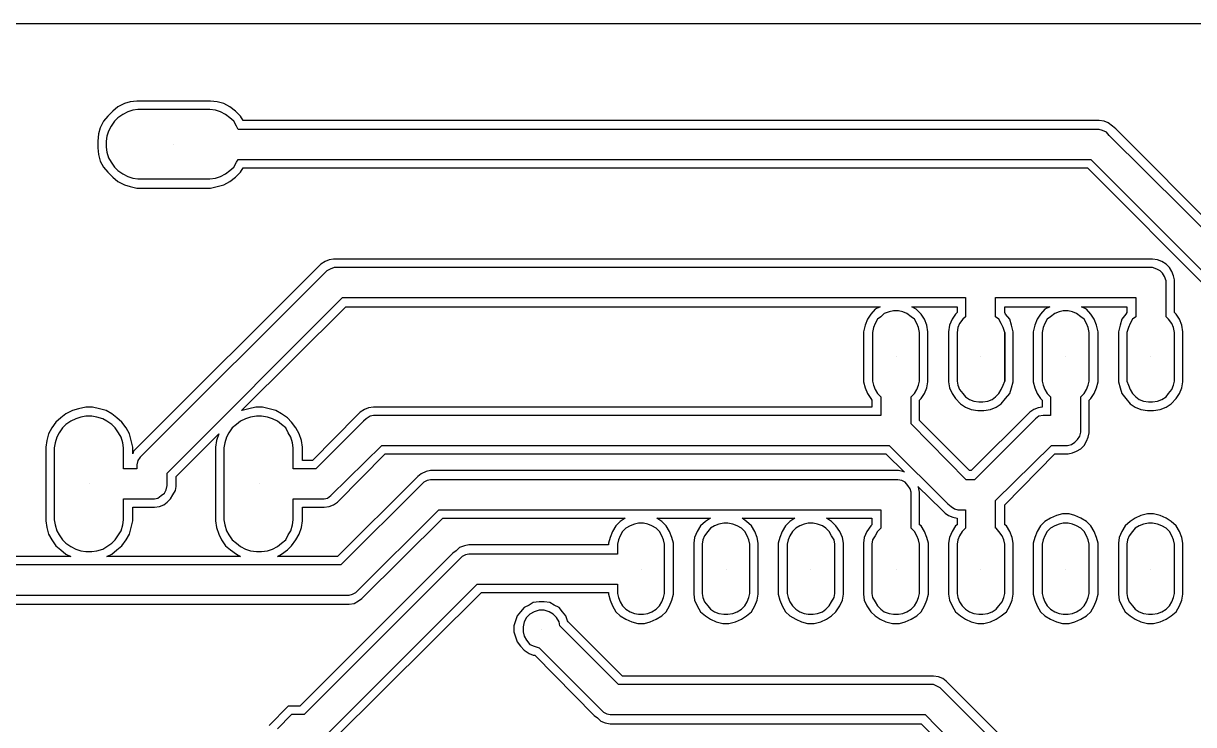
# Model space of a CAD drawing. Extents: x -4564 to 93, y -2074 to 43.
# Drawn here: x -3279 to -1879, y -796 to 43 of the extents above; entities that cross this region are included whole.
import ezdxf

# ---------------------------------------------------------------- set-up
doc = ezdxf.new("R2010")
doc.units = 0
for name, color, linetype in [('1', 1, 'CONTINUOUS'), ('13', 13, 'CONTINUOUS'), ('3', 3, 'CONTINUOUS'), ('4', 4, 'CONTINUOUS')]:
    doc.layers.add(name, color=color, linetype=linetype)

msp = doc.modelspace()

# ---------------------------------------------------------------- linework, layer by layer
at = {"layer": '1'}
for p, q in [((-2235, -356), (-2235, -356)), ((-2134, -356), (-2134, -356)), ((-2032, -356), (-2032, -356)), ((-1930, -356), (-1930, -356)), ((-2540, -610), (-2540, -610)), ((-2438, -610), (-2438, -610)), ((-2337, -610), (-2337, -610)), ((-2235, -610), (-2235, -610)), ((-2134, -610), (-2134, -610)), ((-2032, -610), (-2032, -610)), ((-1930, -610), (-1930, -610))]:
    msp.add_line(p, q, dxfattribs=at)
at = {"layer": '13'}
for p, q in [((-3099, -102), (-3099, -102)), ((-3200, -508), (-3200, -508)), ((-2997, -508), (-2997, -508))]:
    msp.add_line(p, q, dxfattribs=at)
at = {"layer": '3'}
for p, q in [((-4530, 43), (59, 43)), ((-3160, -66), (-3166, -70)), ((-3154, -63), (-3160, -66)), ((-3148, -61), (-3154, -63)), ((-3142, -60), (-3148, -61)), ((-3056, -60), (-3142, -60)), ((-3049, -61), (-3056, -60)), ((-3043, -63), (-3049, -61)), ((-3037, -66), (-3043, -63)), ((-3032, -70), (-3037, -66)), ((-3174, -80), (-3177, -86)), ((-3170, -74), (-3174, -80)), ((-3166, -70), (-3170, -74)), ((-3027, -74), (-3032, -70)), ((-3024, -80), (-3027, -74)), ((-3022, -84), (-3024, -80)), ((-3179, -92), (-3180, -98)), ((-3177, -86), (-3179, -92)), ((-1992, -84), (-3022, -84)), ((-1988, -85), (-1992, -84)), ((-1983, -87), (-1988, -85)), ((-1980, -91), (-1983, -87)), ((-1814, -256), (-1980, -91)), ((-3180, -98), (-3180, -105)), ((-3180, -105), (-3179, -111)), ((-3179, -111), (-3177, -118)), ((-3177, -118), (-3174, -123)), ((-3174, -123), (-3170, -129)), ((-3027, -129), (-3024, -123)), ((-3024, -123), (-3022, -120)), ((-3022, -120), (-2002, -120)), ((-2002, -120), (-1847, -275)), ((-3170, -129), (-3166, -133)), ((-3166, -133), (-3160, -137)), ((-3160, -137), (-3154, -140)), ((-3043, -140), (-3037, -137)), ((-3037, -137), (-3032, -133)), ((-3032, -133), (-3027, -129)), ((-3154, -140), (-3148, -142)), ((-3148, -142), (-3142, -143)), ((-3142, -143), (-3056, -143)), ((-3056, -143), (-3049, -142)), ((-3049, -142), (-3043, -140)), ((-2912, -251), (-2916, -253)), ((-2907, -249), (-2912, -251)), ((-1928, -249), (-2907, -249)), ((-1923, -251), (-1928, -249)), ((-1919, -253), (-1923, -251)), ((-2916, -253), (-3136, -473)), ((-1916, -256), (-1919, -253)), ((-1914, -260), (-1916, -256)), ((-1912, -265), (-1914, -260)), ((-1912, -308), (-1912, -265)), ((-3107, -495), (-2897, -285)), ((-2897, -285), (-2152, -285)), ((-2152, -285), (-2152, -308)), ((-2116, -308), (-2116, -285)), ((-2116, -285), (-1948, -285)), ((-1948, -285), (-1948, -308)), ((-2249, -304), (-2253, -308)), ((-2243, -302), (-2249, -304)), ((-2238, -301), (-2243, -302)), ((-2232, -301), (-2238, -301)), ((-2227, -302), (-2232, -301)), ((-2222, -304), (-2227, -302)), ((-2217, -308), (-2222, -304)), ((-2045, -304), (-2050, -308)), ((-2040, -302), (-2045, -304)), ((-2035, -301), (-2040, -302)), ((-2029, -301), (-2035, -301)), ((-2024, -302), (-2029, -301)), ((-2019, -304), (-2024, -302)), ((-2014, -308), (-2019, -304)), ((-2262, -321), (-2263, -327)), ((-2260, -316), (-2262, -321)), ((-2257, -311), (-2260, -316)), ((-2253, -308), (-2257, -311)), ((-2213, -311), (-2217, -308)), ((-2210, -316), (-2213, -311)), ((-2208, -321), (-2210, -316)), ((-2207, -327), (-2208, -321)), ((-2161, -321), (-2162, -327)), ((-2159, -316), (-2161, -321)), ((-2155, -311), (-2159, -316)), ((-2152, -308), (-2155, -311)), ((-2112, -311), (-2116, -308)), ((-2109, -316), (-2112, -311)), ((-2107, -321), (-2109, -316)), ((-2105, -327), (-2107, -321)), ((-2059, -321), (-2060, -327)), ((-2057, -316), (-2059, -321)), ((-2054, -311), (-2057, -316)), ((-2050, -308), (-2054, -311)), ((-2010, -311), (-2014, -308)), ((-2007, -316), (-2010, -311)), ((-2005, -321), (-2007, -316)), ((-2004, -327), (-2005, -321)), ((-1957, -321), (-1959, -327)), ((-1955, -316), (-1957, -321)), ((-1952, -311), (-1955, -316)), ((-1948, -308), (-1952, -311)), ((-1909, -311), (-1912, -308)), ((-1905, -316), (-1909, -311)), ((-1903, -321), (-1905, -316)), ((-1902, -327), (-1903, -321)), ((-2263, -327), (-2263, -385)), ((-2207, -385), (-2207, -327)), ((-2162, -327), (-2162, -385)), ((-2105, -385), (-2105, -327)), ((-2105, -385), (-2105, -327)), ((-2105, -327), (-2105, -385)), ((-2060, -327), (-2060, -385)), ((-2004, -385), (-2004, -327)), ((-1959, -327), (-1959, -385)), ((-1902, -385), (-1902, -327)), ((-2263, -385), (-2262, -390)), ((-2262, -390), (-2260, -395)), ((-2210, -395), (-2208, -390)), ((-2208, -390), (-2207, -385)), ((-2162, -385), (-2161, -390)), ((-2161, -390), (-2159, -395)), ((-2109, -395), (-2107, -390)), ((-2107, -390), (-2105, -385)), ((-2105, -385), (-2105, -385)), ((-2060, -385), (-2059, -390)), ((-2059, -390), (-2057, -395)), ((-2007, -395), (-2005, -390)), ((-2005, -390), (-2004, -385)), ((-1959, -385), (-1957, -390)), ((-1957, -390), (-1955, -395)), ((-1905, -395), (-1903, -390)), ((-1903, -390), (-1902, -385)), ((-2260, -395), (-2257, -400)), ((-2257, -400), (-2253, -404)), ((-2253, -404), (-2253, -426)), ((-2217, -404), (-2213, -400)), ((-2217, -436), (-2217, -404)), ((-2213, -400), (-2210, -395)), ((-2159, -395), (-2155, -400)), ((-2155, -400), (-2152, -404)), ((-2152, -404), (-2147, -407)), ((-2120, -407), (-2116, -404)), ((-2116, -404), (-2112, -400)), ((-2112, -400), (-2109, -395)), ((-2057, -395), (-2054, -400)), ((-2054, -400), (-2050, -404)), ((-2050, -404), (-2050, -426)), ((-2014, -404), (-2010, -400)), ((-2014, -446), (-2014, -404)), ((-2010, -400), (-2007, -395)), ((-1955, -395), (-1952, -400)), ((-1952, -400), (-1948, -404)), ((-1948, -404), (-1944, -407)), ((-1917, -407), (-1912, -404)), ((-1912, -404), (-1909, -400)), ((-1909, -400), (-1905, -395)), ((-2147, -407), (-2142, -409)), ((-2142, -409), (-2136, -410)), ((-2136, -410), (-2131, -410)), ((-2131, -410), (-2125, -409)), ((-2125, -409), (-2120, -407)), ((-1944, -407), (-1939, -409)), ((-1939, -409), (-1933, -410)), ((-1933, -410), (-1928, -410)), ((-1928, -410), (-1922, -409)), ((-1922, -409), (-1917, -407)), ((-3222, -433), (-3228, -437)), ((-3216, -430), (-3222, -433)), ((-3210, -428), (-3216, -430)), ((-3204, -427), (-3210, -428)), ((-3197, -427), (-3204, -427)), ((-3191, -428), (-3197, -427)), ((-3184, -430), (-3191, -428)), ((-3179, -433), (-3184, -430)), ((-3173, -437), (-3179, -433)), ((-3019, -433), (-3024, -437)), ((-3013, -430), (-3019, -433)), ((-3007, -428), (-3013, -430)), ((-3000, -427), (-3007, -428)), ((-2994, -427), (-3000, -427)), ((-2987, -428), (-2994, -427)), ((-2981, -430), (-2987, -428)), ((-2975, -433), (-2981, -430)), ((-2970, -437), (-2975, -433)), ((-2872, -433), (-2929, -490)), ((-2869, -430), (-2872, -433)), ((-2864, -427), (-2869, -430)), ((-2860, -426), (-2864, -427)), ((-2253, -426), (-2860, -426)), ((-2068, -430), (-2141, -503)), ((-2064, -427), (-2068, -430)), ((-2059, -426), (-2064, -427)), ((-2050, -426), (-2059, -426)), ((-3236, -447), (-3239, -452)), ((-3232, -441), (-3236, -447)), ((-3228, -437), (-3232, -441)), ((-3169, -441), (-3173, -437)), ((-3165, -447), (-3169, -441)), ((-3162, -452), (-3165, -447)), ((-3033, -447), (-3036, -452)), ((-3029, -441), (-3033, -447)), ((-3024, -437), (-3029, -441)), ((-2965, -441), (-2970, -437)), ((-2962, -447), (-2965, -441)), ((-2959, -452), (-2962, -447)), ((-2151, -503), (-2217, -436)), ((-2015, -451), (-2014, -446)), ((-3241, -459), (-3242, -465)), ((-3239, -452), (-3241, -459)), ((-3160, -459), (-3162, -452)), ((-3159, -465), (-3160, -459)), ((-3038, -459), (-3039, -465)), ((-3036, -452), (-3038, -459)), ((-2957, -459), (-2959, -452)), ((-2956, -465), (-2957, -459)), ((-2030, -462), (-2025, -461)), ((-2025, -461), (-2021, -458)), ((-2021, -458), (-2018, -455)), ((-2018, -455), (-2015, -451)), ((-3242, -465), (-3242, -551)), ((-3159, -490), (-3159, -465)), ((-3136, -473), (-3139, -476)), ((-3039, -465), (-3039, -551)), ((-2956, -490), (-2956, -465)), ((-2911, -522), (-2850, -462)), ((-2850, -462), (-2243, -462)), ((-2243, -462), (-2173, -532)), ((-2116, -528), (-2049, -462)), ((-2049, -462), (-2030, -462)), ((-3142, -480), (-3143, -485)), ((-3143, -485), (-3143, -490)), ((-3139, -476), (-3142, -480)), ((-3143, -490), (-3159, -490)), ((-3107, -510), (-3107, -495)), ((-2929, -490), (-2956, -490)), ((-2792, -503), (-2796, -504)), ((-2233, -503), (-2792, -503)), ((-2228, -504), (-2233, -503)), ((-2141, -503), (-2151, -503)), ((-3110, -519), (-3108, -515)), ((-3108, -515), (-3107, -510)), ((-2804, -510), (-2899, -605)), ((-2800, -506), (-2804, -510)), ((-2796, -504), (-2800, -506)), ((-2224, -506), (-2228, -504)), ((-2221, -510), (-2224, -506)), ((-2218, -514), (-2221, -510)), ((-2217, -518), (-2218, -514)), ((-3159, -551), (-3159, -526)), ((-3159, -526), (-3122, -526)), ((-3122, -526), (-3118, -525)), ((-3118, -525), (-3114, -522)), ((-3114, -522), (-3110, -519)), ((-2956, -551), (-2956, -526)), ((-2956, -526), (-2919, -526)), ((-2919, -526), (-2915, -525)), ((-2915, -525), (-2911, -522)), ((-2217, -561), (-2217, -518)), ((-2116, -561), (-2116, -528)), ((-2881, -638), (-2782, -539)), ((-2782, -539), (-2253, -539)), ((-2253, -539), (-2253, -561)), ((-2173, -532), (-2169, -535)), ((-2169, -535), (-2165, -538)), ((-2165, -538), (-2161, -539)), ((-2161, -539), (-2152, -539)), ((-2152, -539), (-2152, -561)), ((-3242, -551), (-3241, -557)), ((-3241, -557), (-3239, -564)), ((-3162, -564), (-3160, -557)), ((-3160, -557), (-3159, -551)), ((-3039, -551), (-3038, -557)), ((-3038, -557), (-3036, -564)), ((-2959, -564), (-2957, -557)), ((-2957, -557), (-2956, -551)), ((-2553, -558), (-2558, -561)), ((-2548, -556), (-2553, -558)), ((-2543, -555), (-2548, -556)), ((-2537, -555), (-2543, -555)), ((-2532, -556), (-2537, -555)), ((-2527, -558), (-2532, -556)), ((-2522, -561), (-2527, -558)), ((-2452, -558), (-2457, -561)), ((-2447, -556), (-2452, -558)), ((-2441, -555), (-2447, -556)), ((-2436, -555), (-2441, -555)), ((-2430, -556), (-2436, -555)), ((-2425, -558), (-2430, -556)), ((-2420, -561), (-2425, -558)), ((-2350, -558), (-2355, -561)), ((-2345, -556), (-2350, -558)), ((-2340, -555), (-2345, -556)), ((-2334, -555), (-2340, -555)), ((-2329, -556), (-2334, -555)), ((-2323, -558), (-2329, -556)), ((-2319, -561), (-2323, -558)), ((-2045, -558), (-2050, -561)), ((-2040, -556), (-2045, -558)), ((-2035, -555), (-2040, -556)), ((-2029, -555), (-2035, -555)), ((-2024, -556), (-2029, -555)), ((-2019, -558), (-2024, -556)), ((-2014, -561), (-2019, -558)), ((-1944, -558), (-1949, -561)), ((-1939, -556), (-1944, -558)), ((-1933, -555), (-1939, -556)), ((-1928, -555), (-1933, -555)), ((-1922, -556), (-1928, -555)), ((-1917, -558), (-1922, -556)), ((-1912, -561), (-1917, -558)), ((-3239, -564), (-3236, -569)), ((-3236, -569), (-3232, -575)), ((-3169, -575), (-3165, -569)), ((-3165, -569), (-3162, -564)), ((-3036, -564), (-3033, -569)), ((-3033, -569), (-3029, -575)), ((-2965, -575), (-2962, -569)), ((-2962, -569), (-2959, -564)), ((-2565, -570), (-2567, -575)), ((-2562, -565), (-2565, -570)), ((-2558, -561), (-2562, -565)), ((-2518, -565), (-2522, -561)), ((-2515, -570), (-2518, -565)), ((-2513, -575), (-2515, -570)), ((-2464, -570), (-2466, -575)), ((-2460, -565), (-2464, -570)), ((-2457, -561), (-2460, -565)), ((-2416, -565), (-2420, -561)), ((-2413, -570), (-2416, -565)), ((-2411, -575), (-2413, -570)), ((-2362, -570), (-2364, -575)), ((-2359, -565), (-2362, -570)), ((-2355, -561), (-2359, -565)), ((-2315, -565), (-2319, -561)), ((-2312, -570), (-2315, -565)), ((-2309, -575), (-2312, -570)), ((-2260, -570), (-2263, -575)), ((-2257, -565), (-2260, -570)), ((-2253, -561), (-2257, -565)), ((-2253, -561), (-2253, -561)), ((-2213, -565), (-2217, -561)), ((-2217, -561), (-2217, -561)), ((-2210, -570), (-2213, -565)), ((-2208, -575), (-2210, -570)), ((-2159, -570), (-2161, -575)), ((-2156, -565), (-2159, -570)), ((-2152, -561), (-2156, -565)), ((-2152, -561), (-2152, -561)), ((-2115, -561), (-2116, -561)), ((-2112, -565), (-2115, -561)), ((-2108, -570), (-2112, -565)), ((-2106, -575), (-2108, -570)), ((-2057, -570), (-2059, -575)), ((-2054, -565), (-2057, -570)), ((-2050, -561), (-2054, -565)), ((-2010, -565), (-2014, -561)), ((-2007, -570), (-2010, -565)), ((-2005, -575), (-2007, -570)), ((-1956, -570), (-1958, -575)), ((-1952, -565), (-1956, -570)), ((-1949, -561), (-1952, -565)), ((-1908, -565), (-1912, -561)), ((-1905, -570), (-1908, -565)), ((-1903, -575), (-1905, -570)), ((-3232, -575), (-3228, -579)), ((-3228, -579), (-3222, -583)), ((-3222, -583), (-3216, -586)), ((-3216, -586), (-3210, -588)), ((-3191, -588), (-3184, -586)), ((-3184, -586), (-3179, -583)), ((-3179, -583), (-3173, -579)), ((-3173, -579), (-3169, -575)), ((-3029, -575), (-3024, -579)), ((-3024, -579), (-3019, -583)), ((-3019, -583), (-3013, -586)), ((-3013, -586), (-3007, -588)), ((-2987, -588), (-2981, -586)), ((-2981, -586), (-2975, -583)), ((-2975, -583), (-2970, -579)), ((-2970, -579), (-2965, -575)), ((-2567, -575), (-2568, -580)), ((-2568, -580), (-2568, -592)), ((-2512, -580), (-2513, -575)), ((-2512, -639), (-2512, -580)), ((-2466, -575), (-2467, -580)), ((-2467, -580), (-2467, -639)), ((-2410, -580), (-2411, -575)), ((-2410, -639), (-2410, -580)), ((-2364, -575), (-2365, -580)), ((-2365, -580), (-2365, -639)), ((-2308, -580), (-2309, -575)), ((-2308, -639), (-2308, -580)), ((-2263, -575), (-2264, -580)), ((-2264, -580), (-2264, -639)), ((-2207, -580), (-2208, -575)), ((-2207, -639), (-2207, -580)), ((-2161, -575), (-2162, -580)), ((-2162, -580), (-2162, -639)), ((-2105, -580), (-2106, -575)), ((-2105, -639), (-2105, -580)), ((-2059, -575), (-2060, -580)), ((-2060, -580), (-2060, -639)), ((-2004, -580), (-2005, -575)), ((-2004, -639), (-2004, -580)), ((-1958, -575), (-1959, -580)), ((-1959, -580), (-1959, -639)), ((-1902, -580), (-1903, -575)), ((-1902, -639), (-1902, -580)), ((-3210, -588), (-3204, -589)), ((-3204, -589), (-3197, -589)), ((-3197, -589), (-3191, -588)), ((-3007, -588), (-3000, -589)), ((-3000, -589), (-2994, -589)), ((-2994, -589), (-2987, -588)), ((-2758, -599), (-2943, -784)), ((-2754, -595), (-2758, -599)), ((-2750, -593), (-2754, -595)), ((-2746, -592), (-2750, -593)), ((-2568, -592), (-2746, -592)), ((-2899, -605), (-3551, -605)), ((-2918, -810), (-2736, -628)), ((-2736, -628), (-2568, -628)), ((-2568, -628), (-2568, -639)), ((-3560, -641), (-2889, -641)), ((-2889, -641), (-2885, -640)), ((-2885, -640), (-2881, -638)), ((-2568, -639), (-2567, -644)), ((-2513, -644), (-2512, -639)), ((-2467, -639), (-2466, -644)), ((-2411, -644), (-2410, -639)), ((-2410, -639), (-2410, -639)), ((-2365, -639), (-2364, -644)), ((-2309, -644), (-2308, -639)), ((-2308, -639), (-2308, -639)), ((-2264, -639), (-2263, -644)), ((-2208, -644), (-2207, -639)), ((-2162, -639), (-2161, -644)), ((-2106, -644), (-2105, -639)), ((-2105, -639), (-2105, -639)), ((-2060, -639), (-2059, -644)), ((-2005, -644), (-2004, -639)), ((-2004, -639), (-2004, -639)), ((-1959, -639), (-1958, -644)), ((-1903, -644), (-1902, -639)), ((-1902, -639), (-1902, -639)), ((-2567, -644), (-2565, -649)), ((-2565, -649), (-2562, -654)), ((-2562, -654), (-2558, -658)), ((-2522, -658), (-2518, -654)), ((-2518, -654), (-2515, -649)), ((-2515, -649), (-2513, -644)), ((-2466, -644), (-2464, -649)), ((-2464, -649), (-2460, -654)), ((-2460, -654), (-2457, -658)), ((-2420, -658), (-2416, -654)), ((-2416, -654), (-2413, -649)), ((-2413, -649), (-2411, -644)), ((-2364, -644), (-2362, -649)), ((-2362, -649), (-2359, -654)), ((-2359, -654), (-2355, -658)), ((-2319, -658), (-2315, -654)), ((-2315, -654), (-2312, -649)), ((-2312, -649), (-2309, -644)), ((-2263, -644), (-2260, -649)), ((-2260, -649), (-2257, -654)), ((-2257, -654), (-2253, -658)), ((-2217, -658), (-2213, -654)), ((-2213, -654), (-2210, -649)), ((-2210, -649), (-2208, -644)), ((-2161, -644), (-2159, -649)), ((-2159, -649), (-2156, -654)), ((-2156, -654), (-2152, -658)), ((-2115, -658), (-2112, -654)), ((-2112, -654), (-2108, -649)), ((-2108, -649), (-2106, -644)), ((-2059, -644), (-2057, -649)), ((-2057, -649), (-2054, -654)), ((-2054, -654), (-2050, -658)), ((-2014, -658), (-2010, -654)), ((-2010, -654), (-2007, -649)), ((-2007, -649), (-2005, -644)), ((-1958, -644), (-1956, -649)), ((-1956, -649), (-1952, -654)), ((-1952, -654), (-1949, -658)), ((-1912, -658), (-1908, -654)), ((-1908, -654), (-1905, -649)), ((-1905, -649), (-1903, -644)), ((-2677, -668), (-2680, -673)), ((-2673, -664), (-2677, -668)), ((-2668, -661), (-2673, -664)), ((-2662, -659), (-2668, -661)), ((-2656, -659), (-2662, -659)), ((-2650, -661), (-2656, -659)), ((-2645, -664), (-2650, -661)), ((-2641, -668), (-2645, -664)), ((-2638, -673), (-2641, -668)), ((-2558, -658), (-2553, -661)), ((-2553, -661), (-2548, -663)), ((-2548, -663), (-2543, -664)), ((-2543, -664), (-2537, -664)), ((-2537, -664), (-2532, -663)), ((-2532, -663), (-2527, -661)), ((-2527, -661), (-2522, -658)), ((-2457, -658), (-2452, -661)), ((-2452, -661), (-2447, -663)), ((-2447, -663), (-2441, -664)), ((-2441, -664), (-2436, -664)), ((-2436, -664), (-2430, -663)), ((-2430, -663), (-2425, -661)), ((-2425, -661), (-2420, -658)), ((-2355, -658), (-2350, -661)), ((-2350, -661), (-2345, -663)), ((-2345, -663), (-2340, -664)), ((-2340, -664), (-2334, -664)), ((-2334, -664), (-2329, -663)), ((-2329, -663), (-2323, -661)), ((-2323, -661), (-2319, -658)), ((-2253, -658), (-2249, -661)), ((-2249, -661), (-2243, -663)), ((-2243, -663), (-2238, -664)), ((-2238, -664), (-2232, -664)), ((-2232, -664), (-2227, -663)), ((-2227, -663), (-2222, -661)), ((-2222, -661), (-2217, -658)), ((-2152, -658), (-2147, -661)), ((-2147, -661), (-2142, -663)), ((-2142, -663), (-2136, -664)), ((-2136, -664), (-2131, -664)), ((-2131, -664), (-2125, -663)), ((-2125, -663), (-2120, -661)), ((-2120, -661), (-2115, -658)), ((-2050, -658), (-2045, -661)), ((-2045, -661), (-2040, -663)), ((-2040, -663), (-2035, -664)), ((-2035, -664), (-2029, -664)), ((-2029, -664), (-2024, -663)), ((-2024, -663), (-2019, -661)), ((-2019, -661), (-2014, -658)), ((-1949, -658), (-1944, -661)), ((-1944, -661), (-1939, -663)), ((-1939, -663), (-1933, -664)), ((-1933, -664), (-1928, -664)), ((-1928, -664), (-1922, -663)), ((-1922, -663), (-1917, -661)), ((-1917, -661), (-1912, -658)), ((-2680, -673), (-2681, -679)), ((-2681, -679), (-2681, -685)), ((-2681, -685), (-2680, -690)), ((-2637, -678), (-2638, -673)), ((-2567, -748), (-2637, -678)), ((-2680, -690), (-2677, -695)), ((-2677, -695), (-2673, -700)), ((-2673, -700), (-2668, -702)), ((-2668, -702), (-2662, -704)), ((-2662, -704), (-2589, -777)), ((-2190, -748), (-2567, -748)), ((-2186, -750), (-2190, -748)), ((-2182, -752), (-2186, -750)), ((-2119, -815), (-2182, -752)), ((-2589, -777), (-2585, -781)), ((-2585, -781), (-2581, -783)), ((-2581, -783), (-2577, -784)), ((-2958, -784), (-2975, -801)), ((-2943, -784), (-2958, -784)), ((-2577, -784), (-2200, -784)), ((-2200, -784), (-2152, -833))]:
    msp.add_line(p, q, dxfattribs=at)
at = {"layer": '4'}
for p, q in [((-4530, 43), (59, 43)), ((-3158, -53), (-3166, -57)), ((-3151, -51), (-3158, -53)), ((-3143, -50), (-3151, -51)), ((-3055, -50), (-3143, -50)), ((-3047, -51), (-3055, -50)), ((-3039, -53), (-3047, -51)), ((-3032, -57), (-3039, -53)), ((-3178, -68), (-3183, -74)), ((-3172, -62), (-3178, -68)), ((-3166, -57), (-3172, -62)), ((-3025, -62), (-3032, -57)), ((-3019, -68), (-3025, -62)), ((-3016, -73), (-3019, -68)), ((-3187, -82), (-3189, -89)), ((-3183, -74), (-3187, -82)), ((-1992, -73), (-3016, -73)), ((-1986, -74), (-1992, -73)), ((-1981, -76), (-1986, -74)), ((-1976, -80), (-1981, -76)), ((-1972, -83), (-1976, -80)), ((-1807, -249), (-1972, -83)), ((-3189, -89), (-3190, -98)), ((-3190, -98), (-3190, -106)), ((-3190, -106), (-3189, -114)), ((-3189, -114), (-3187, -122)), ((-3187, -122), (-3183, -129)), ((-3183, -129), (-3178, -135)), ((-3178, -135), (-3172, -141)), ((-3025, -141), (-3019, -135)), ((-3019, -135), (-3016, -130)), ((-3016, -130), (-2006, -130)), ((-2006, -130), (-1857, -279)), ((-3172, -141), (-3166, -146)), ((-3166, -146), (-3158, -150)), ((-3158, -150), (-3151, -152)), ((-3151, -152), (-3143, -154)), ((-3055, -154), (-3047, -152)), ((-3047, -152), (-3039, -150)), ((-3039, -150), (-3032, -146)), ((-3032, -146), (-3025, -141)), ((-3143, -154), (-3055, -154)), ((-3143, -154), (-3143, -154)), ((-2923, -245), (-3143, -465)), ((-2918, -242), (-2923, -245)), ((-2913, -240), (-2918, -242)), ((-2908, -239), (-2913, -240)), ((-1928, -239), (-2908, -239)), ((-1922, -240), (-1928, -239)), ((-1917, -242), (-1922, -240)), ((-1912, -245), (-1917, -242)), ((-1908, -249), (-1912, -245)), ((-1905, -254), (-1908, -249)), ((-1903, -259), (-1905, -254)), ((-1902, -264), (-1903, -259)), ((-1902, -303), (-1902, -264)), ((-3018, -420), (-2893, -296)), ((-2893, -296), (-2254, -296)), ((-2265, -305), (-2269, -311)), ((-2260, -299), (-2265, -305)), ((-2254, -296), (-2260, -299)), ((-2254, -296), (-2254, -296)), ((-2211, -299), (-2216, -296)), ((-2216, -296), (-2162, -296)), ((-2205, -305), (-2211, -299)), ((-2201, -311), (-2205, -305)), ((-2164, -305), (-2168, -311)), ((-2162, -303), (-2164, -305)), ((-2162, -296), (-2162, -303)), ((-2105, -303), (-2105, -296)), ((-2105, -296), (-2051, -296)), ((-2104, -305), (-2105, -303)), ((-2099, -311), (-2104, -305)), ((-2062, -305), (-2066, -311)), ((-2057, -299), (-2062, -305)), ((-2051, -296), (-2057, -299)), ((-2057, -299), (-2057, -299)), ((-2007, -299), (-2013, -296)), ((-2013, -296), (-1959, -296)), ((-2002, -305), (-2007, -299)), ((-1998, -311), (-2002, -305)), ((-1960, -305), (-1965, -311)), ((-1959, -303), (-1960, -305)), ((-1959, -296), (-1959, -303)), ((-1900, -305), (-1902, -303)), ((-1896, -311), (-1900, -305)), ((-2272, -318), (-2274, -326)), ((-2269, -311), (-2272, -318)), ((-2198, -318), (-2201, -311)), ((-2197, -326), (-2198, -318)), ((-2171, -318), (-2172, -326)), ((-2168, -311), (-2171, -318)), ((-2097, -318), (-2099, -311)), ((-2095, -326), (-2097, -318)), ((-2069, -318), (-2071, -326)), ((-2066, -311), (-2069, -318)), ((-1995, -318), (-1998, -311)), ((-1993, -326), (-1995, -318)), ((-1967, -318), (-1969, -326)), ((-1965, -311), (-1967, -318)), ((-1893, -318), (-1896, -311)), ((-1892, -326), (-1893, -318)), ((-2274, -326), (-2274, -386)), ((-2197, -386), (-2197, -326)), ((-2172, -326), (-2172, -386)), ((-2095, -386), (-2095, -326)), ((-2071, -326), (-2071, -386)), ((-1993, -386), (-1993, -326)), ((-1969, -326), (-1969, -386)), ((-1892, -386), (-1892, -326)), ((-2274, -386), (-2272, -393)), ((-2198, -393), (-2197, -386)), ((-2172, -386), (-2171, -393)), ((-2097, -393), (-2095, -386)), ((-2071, -386), (-2069, -393)), ((-1995, -393), (-1993, -386)), ((-1969, -386), (-1967, -393)), ((-1893, -393), (-1892, -386)), ((-2272, -393), (-2269, -400)), ((-2269, -400), (-2265, -406)), ((-2205, -406), (-2201, -400)), ((-2201, -400), (-2198, -393)), ((-2171, -393), (-2168, -400)), ((-2168, -400), (-2164, -406)), ((-2104, -406), (-2099, -400)), ((-2099, -400), (-2097, -393)), ((-2069, -393), (-2066, -400)), ((-2066, -400), (-2062, -406)), ((-2002, -406), (-1998, -400)), ((-1998, -400), (-1995, -393)), ((-1967, -393), (-1965, -400)), ((-1965, -400), (-1960, -406)), ((-1900, -406), (-1896, -400)), ((-1896, -400), (-1893, -393)), ((-3213, -418), (-3220, -420)), ((-3204, -416), (-3213, -418)), ((-3196, -416), (-3204, -416)), ((-3188, -418), (-3196, -416)), ((-3180, -420), (-3188, -418)), ((-3009, -418), (-3017, -420)), ((-3001, -416), (-3009, -418)), ((-2993, -416), (-3001, -416)), ((-2985, -418), (-2993, -416)), ((-2977, -420), (-2985, -418)), ((-2871, -419), (-2876, -422)), ((-2866, -417), (-2871, -419)), ((-2860, -416), (-2866, -417)), ((-2264, -416), (-2860, -416)), ((-2265, -406), (-2264, -408)), ((-2264, -408), (-2264, -416)), ((-2207, -408), (-2205, -406)), ((-2207, -432), (-2207, -408)), ((-2164, -406), (-2158, -412)), ((-2158, -412), (-2152, -416)), ((-2152, -416), (-2145, -419)), ((-2145, -419), (-2137, -420)), ((-2130, -420), (-2122, -419)), ((-2122, -419), (-2115, -416)), ((-2115, -416), (-2109, -412)), ((-2109, -412), (-2104, -406)), ((-2070, -419), (-2075, -422)), ((-2065, -417), (-2070, -419)), ((-2060, -416), (-2065, -417)), ((-2062, -406), (-2060, -408)), ((-2060, -408), (-2060, -416)), ((-2004, -408), (-2002, -406)), ((-2004, -447), (-2004, -408)), ((-1960, -406), (-1955, -412)), ((-1955, -412), (-1949, -416)), ((-1949, -416), (-1942, -419)), ((-1942, -419), (-1934, -420)), ((-1927, -420), (-1919, -419)), ((-1919, -419), (-1912, -416)), ((-1912, -416), (-1906, -412)), ((-1906, -412), (-1900, -406)), ((-3234, -429), (-3240, -434)), ((-3228, -424), (-3234, -429)), ((-3220, -420), (-3228, -424)), ((-3173, -424), (-3180, -420)), ((-3167, -429), (-3173, -424)), ((-3161, -434), (-3167, -429)), ((-3017, -420), (-3018, -420)), ((-2970, -424), (-2977, -420)), ((-2963, -429), (-2970, -424)), ((-2958, -434), (-2963, -429)), ((-2880, -426), (-2933, -480)), ((-2876, -422), (-2880, -426)), ((-2147, -492), (-2207, -432)), ((-2075, -422), (-2145, -492)), ((-2137, -420), (-2130, -420)), ((-1934, -420), (-1927, -420)), ((-3245, -441), (-3249, -448)), ((-3240, -434), (-3245, -441)), ((-3156, -441), (-3161, -434)), ((-3152, -448), (-3156, -441)), ((-2953, -441), (-2958, -434)), ((-2949, -448), (-2953, -441)), ((-2005, -452), (-2004, -447)), ((-3251, -456), (-3252, -464)), ((-3249, -448), (-3251, -456)), ((-3150, -456), (-3152, -448)), ((-3148, -464), (-3150, -456)), ((-3096, -499), (-3045, -448)), ((-3048, -456), (-3049, -464)), ((-3045, -448), (-3048, -456)), ((-3045, -448), (-3045, -448)), ((-2946, -456), (-2949, -448)), ((-2945, -464), (-2946, -456)), ((-2010, -462), (-2007, -457)), ((-2007, -457), (-2005, -452)), ((-3252, -464), (-3252, -552)), ((-3148, -472), (-3148, -464)), ((-3147, -469), (-3148, -472)), ((-3143, -465), (-3147, -469)), ((-3049, -464), (-3049, -552)), ((-2945, -480), (-2945, -464)), ((-2903, -530), (-2846, -472)), ((-2846, -472), (-2247, -472)), ((-2247, -472), (-2225, -494)), ((-2105, -533), (-2045, -472)), ((-2045, -472), (-2029, -472)), ((-2029, -472), (-2024, -471)), ((-2024, -471), (-2019, -469)), ((-2019, -469), (-2014, -466)), ((-2014, -466), (-2010, -462)), ((-2933, -480), (-2945, -480)), ((-3096, -511), (-3096, -499)), ((-2811, -503), (-2903, -595)), ((-2807, -499), (-2811, -503)), ((-2803, -496), (-2807, -499)), ((-2797, -493), (-2803, -496)), ((-2792, -492), (-2797, -493)), ((-2232, -492), (-2792, -492)), ((-2227, -493), (-2232, -492)), ((-2225, -494), (-2227, -493)), ((-2145, -492), (-2147, -492)), ((-3100, -521), (-3097, -516)), ((-3097, -516), (-3096, -511)), ((-2208, -512), (-2209, -511)), ((-2209, -511), (-2180, -539)), ((-2207, -518), (-2208, -512)), ((-3111, -533), (-3107, -530)), ((-3107, -530), (-3103, -526)), ((-3103, -526), (-3100, -521)), ((-2908, -533), (-2903, -530)), ((-2207, -557), (-2207, -518)), ((-3148, -552), (-3148, -536)), ((-3148, -536), (-3122, -536)), ((-3122, -536), (-3116, -535)), ((-3116, -535), (-3111, -533)), ((-2945, -552), (-2945, -536)), ((-2945, -536), (-2919, -536)), ((-2919, -536), (-2913, -535)), ((-2913, -535), (-2908, -533)), ((-2180, -539), (-2176, -543)), ((-2176, -543), (-2172, -546)), ((-2105, -557), (-2105, -533)), ((-2036, -544), (-2043, -546)), ((-2028, -544), (-2036, -544)), ((-2021, -546), (-2028, -544)), ((-1934, -544), (-1942, -546)), ((-1927, -544), (-1934, -544)), ((-1919, -546), (-1927, -544)), ((-3252, -552), (-3251, -560)), ((-3150, -560), (-3148, -552)), ((-3049, -552), (-3048, -560)), ((-2946, -560), (-2945, -552)), ((-2874, -645), (-2777, -549)), ((-2777, -549), (-2559, -549)), ((-2570, -558), (-2574, -565)), ((-2565, -553), (-2570, -558)), ((-2559, -549), (-2565, -553)), ((-2515, -553), (-2521, -549)), ((-2521, -549), (-2457, -549)), ((-2510, -558), (-2515, -553)), ((-2506, -565), (-2510, -558)), ((-2469, -558), (-2473, -565)), ((-2463, -553), (-2469, -558)), ((-2457, -549), (-2463, -553)), ((-2414, -553), (-2419, -549)), ((-2419, -549), (-2356, -549)), ((-2408, -558), (-2414, -553)), ((-2404, -565), (-2408, -558)), ((-2367, -558), (-2371, -565)), ((-2362, -553), (-2367, -558)), ((-2356, -549), (-2362, -553)), ((-2312, -553), (-2318, -549)), ((-2318, -549), (-2264, -549)), ((-2307, -558), (-2312, -553)), ((-2302, -565), (-2307, -558)), ((-2265, -558), (-2270, -565)), ((-2264, -557), (-2265, -558)), ((-2264, -549), (-2264, -557)), ((-2205, -558), (-2207, -557)), ((-2201, -565), (-2205, -558)), ((-2172, -546), (-2167, -548)), ((-2164, -558), (-2168, -565)), ((-2167, -548), (-2162, -549)), ((-2162, -557), (-2164, -558)), ((-2162, -549), (-2162, -557)), ((-2103, -558), (-2105, -557)), ((-2099, -565), (-2103, -558)), ((-2062, -558), (-2066, -565)), ((-2057, -553), (-2062, -558)), ((-2050, -549), (-2057, -553)), ((-2043, -546), (-2050, -549)), ((-2014, -549), (-2021, -546)), ((-2007, -553), (-2014, -549)), ((-2002, -558), (-2007, -553)), ((-1998, -565), (-2002, -558)), ((-1961, -558), (-1965, -565)), ((-1955, -553), (-1961, -558)), ((-1949, -549), (-1955, -553)), ((-1942, -546), (-1949, -549)), ((-1912, -549), (-1919, -546)), ((-1906, -553), (-1912, -549)), ((-1900, -558), (-1906, -553)), ((-1896, -565), (-1900, -558)), ((-3251, -560), (-3249, -568)), ((-3249, -568), (-3245, -575)), ((-3156, -575), (-3152, -568)), ((-3152, -568), (-3150, -560)), ((-3048, -560), (-3045, -568)), ((-3045, -568), (-3042, -575)), ((-2953, -575), (-2949, -568)), ((-2949, -568), (-2946, -560)), ((-2577, -572), (-2579, -579)), ((-2574, -565), (-2577, -572)), ((-2503, -572), (-2506, -565)), ((-2501, -579), (-2503, -572)), ((-2476, -572), (-2477, -579)), ((-2473, -565), (-2476, -572)), ((-2401, -572), (-2404, -565)), ((-2400, -579), (-2401, -572)), ((-2374, -572), (-2376, -579)), ((-2371, -565), (-2374, -572)), ((-2299, -572), (-2302, -565)), ((-2298, -579), (-2299, -572)), ((-2273, -572), (-2274, -579)), ((-2270, -565), (-2273, -572)), ((-2198, -572), (-2201, -565)), ((-2196, -579), (-2198, -572)), ((-2171, -572), (-2172, -579)), ((-2168, -565), (-2171, -572)), ((-2096, -572), (-2099, -565)), ((-2095, -579), (-2096, -572)), ((-2069, -572), (-2071, -579)), ((-2066, -565), (-2069, -572)), ((-1995, -572), (-1998, -565)), ((-1993, -579), (-1995, -572)), ((-1968, -572), (-1969, -579)), ((-1965, -565), (-1968, -572)), ((-1893, -572), (-1896, -565)), ((-1892, -579), (-1893, -572)), ((-3245, -575), (-3240, -582)), ((-3240, -582), (-3234, -587)), ((-3234, -587), (-3228, -592)), ((-3173, -592), (-3167, -587)), ((-3167, -587), (-3161, -582)), ((-3161, -582), (-3156, -575)), ((-3042, -575), (-3037, -582)), ((-3037, -582), (-3031, -587)), ((-3031, -587), (-3024, -592)), ((-2970, -592), (-2963, -587)), ((-2963, -587), (-2958, -582)), ((-2958, -582), (-2953, -575)), ((-2757, -584), (-2761, -588)), ((-2751, -582), (-2757, -584)), ((-2746, -581), (-2751, -582)), ((-2579, -581), (-2746, -581)), ((-2579, -579), (-2579, -581)), ((-2501, -640), (-2501, -579)), ((-2477, -579), (-2477, -640)), ((-2400, -640), (-2400, -579)), ((-2376, -579), (-2376, -640)), ((-2298, -640), (-2298, -579)), ((-2274, -579), (-2274, -640)), ((-2196, -640), (-2196, -579)), ((-2172, -579), (-2172, -640)), ((-2095, -640), (-2095, -579)), ((-2071, -579), (-2071, -640)), ((-1993, -640), (-1993, -579)), ((-1969, -579), (-1969, -640)), ((-1892, -640), (-1892, -579)), ((-3222, -595), (-3546, -595)), ((-3228, -592), (-3222, -595)), ((-3179, -595), (-3173, -592)), ((-3019, -595), (-3179, -595)), ((-3173, -592), (-3173, -592)), ((-3024, -592), (-3019, -595)), ((-2975, -595), (-2970, -592)), ((-2903, -595), (-2975, -595)), ((-2765, -591), (-2948, -774)), ((-2903, -595), (-2903, -595)), ((-2761, -588), (-2765, -591)), ((-2908, -814), (-2731, -638)), ((-2731, -638), (-2579, -638)), ((-2579, -638), (-2579, -640)), ((-2579, -640), (-2577, -647)), ((-2503, -647), (-2501, -640)), ((-2477, -640), (-2476, -647)), ((-2401, -647), (-2400, -640)), ((-2376, -640), (-2374, -647)), ((-2299, -647), (-2298, -640)), ((-2274, -640), (-2273, -647)), ((-2198, -647), (-2196, -640)), ((-2196, -640), (-2196, -640)), ((-2172, -640), (-2171, -647)), ((-2096, -647), (-2095, -640)), ((-2071, -640), (-2069, -647)), ((-1995, -647), (-1993, -640)), ((-1993, -640), (-1993, -640)), ((-1969, -640), (-1968, -647)), ((-1893, -647), (-1892, -640)), ((-1892, -640), (-1892, -640)), ((-3561, -652), (-2889, -652)), ((-2889, -652), (-2883, -651)), ((-2883, -651), (-2878, -648)), ((-2878, -648), (-2874, -645)), ((-2680, -656), (-2684, -661)), ((-2674, -653), (-2680, -656)), ((-2669, -650), (-2674, -653)), ((-2662, -649), (-2669, -650)), ((-2656, -649), (-2662, -649)), ((-2649, -650), (-2656, -649)), ((-2644, -653), (-2649, -650)), ((-2638, -656), (-2644, -653)), ((-2634, -661), (-2638, -656)), ((-2577, -647), (-2574, -654)), ((-2574, -654), (-2570, -661)), ((-2510, -661), (-2506, -654)), ((-2506, -654), (-2503, -647)), ((-2476, -647), (-2473, -654)), ((-2473, -654), (-2469, -661)), ((-2408, -661), (-2404, -654)), ((-2404, -654), (-2401, -647)), ((-2374, -647), (-2371, -654)), ((-2371, -654), (-2367, -661)), ((-2307, -661), (-2302, -654)), ((-2302, -654), (-2299, -647)), ((-2273, -647), (-2270, -654)), ((-2270, -654), (-2265, -661)), ((-2205, -661), (-2201, -654)), ((-2201, -654), (-2198, -647)), ((-2171, -647), (-2168, -654)), ((-2168, -654), (-2164, -661)), ((-2103, -661), (-2099, -654)), ((-2099, -654), (-2096, -647)), ((-2069, -647), (-2066, -654)), ((-2066, -654), (-2062, -661)), ((-2002, -661), (-1998, -654)), ((-1998, -654), (-1995, -647)), ((-1968, -647), (-1965, -654)), ((-1965, -654), (-1961, -661)), ((-1900, -661), (-1896, -654)), ((-1896, -654), (-1893, -647)), ((-2688, -666), (-2690, -672)), ((-2684, -661), (-2688, -666)), ((-2630, -666), (-2634, -661)), ((-2628, -672), (-2630, -666)), ((-2570, -661), (-2565, -666)), ((-2565, -666), (-2558, -670)), ((-2558, -670), (-2551, -673)), ((-2529, -673), (-2522, -670)), ((-2522, -670), (-2515, -666)), ((-2515, -666), (-2510, -661)), ((-2469, -661), (-2463, -666)), ((-2463, -666), (-2457, -670)), ((-2457, -670), (-2450, -673)), ((-2427, -673), (-2420, -670)), ((-2420, -670), (-2414, -666)), ((-2414, -666), (-2408, -661)), ((-2367, -661), (-2362, -666)), ((-2362, -666), (-2355, -670)), ((-2355, -670), (-2348, -673)), ((-2325, -673), (-2318, -670)), ((-2318, -670), (-2312, -666)), ((-2312, -666), (-2307, -661)), ((-2265, -661), (-2260, -666)), ((-2260, -666), (-2254, -670)), ((-2254, -670), (-2247, -673)), ((-2224, -673), (-2217, -670)), ((-2217, -670), (-2210, -666)), ((-2210, -666), (-2205, -661)), ((-2164, -661), (-2158, -666)), ((-2158, -666), (-2152, -670)), ((-2152, -670), (-2145, -673)), ((-2122, -673), (-2115, -670)), ((-2115, -670), (-2109, -666)), ((-2109, -666), (-2103, -661)), ((-2062, -661), (-2057, -666)), ((-2057, -666), (-2050, -670)), ((-2050, -670), (-2043, -673)), ((-2021, -673), (-2014, -670)), ((-2014, -670), (-2007, -666)), ((-2007, -666), (-2002, -661)), ((-1961, -661), (-1955, -666)), ((-1955, -666), (-1949, -670)), ((-1949, -670), (-1942, -673)), ((-1919, -673), (-1912, -670)), ((-1912, -670), (-1906, -666)), ((-1906, -666), (-1900, -661)), ((-2690, -672), (-2692, -678)), ((-2692, -678), (-2692, -685)), ((-2692, -685), (-2690, -691)), ((-2659, -682), (-2659, -682)), ((-2627, -673), (-2628, -672)), ((-2562, -738), (-2627, -673)), ((-2551, -673), (-2544, -675)), ((-2544, -675), (-2536, -675)), ((-2536, -675), (-2529, -673)), ((-2450, -673), (-2442, -675)), ((-2442, -675), (-2435, -675)), ((-2435, -675), (-2427, -673)), ((-2348, -673), (-2341, -675)), ((-2341, -675), (-2333, -675)), ((-2333, -675), (-2325, -673)), ((-2247, -673), (-2239, -675)), ((-2239, -675), (-2231, -675)), ((-2231, -675), (-2224, -673)), ((-2145, -673), (-2137, -675)), ((-2137, -675), (-2130, -675)), ((-2130, -675), (-2122, -673)), ((-2043, -673), (-2036, -675)), ((-2036, -675), (-2028, -675)), ((-2028, -675), (-2021, -673)), ((-1942, -673), (-1934, -675)), ((-1934, -675), (-1927, -675)), ((-1927, -675), (-1919, -673)), ((-2690, -691), (-2688, -697)), ((-2688, -697), (-2684, -702)), ((-2684, -702), (-2680, -707)), ((-2680, -707), (-2674, -711)), ((-2674, -711), (-2669, -713)), ((-2669, -713), (-2667, -713)), ((-2667, -713), (-2596, -785)), ((-2190, -738), (-2562, -738)), ((-2184, -739), (-2190, -738)), ((-2179, -741), (-2184, -739)), ((-2175, -744), (-2179, -741)), ((-2112, -807), (-2175, -744)), ((-2962, -774), (-2985, -797)), ((-2948, -774), (-2962, -774)), ((-2596, -785), (-2592, -788)), ((-2592, -788), (-2588, -792)), ((-2588, -792), (-2583, -794)), ((-2583, -794), (-2577, -795)), ((-2577, -795), (-2205, -795)), ((-2205, -795), (-2162, -837))]:
    msp.add_line(p, q, dxfattribs=at)

doc.saveas('drawing.dxf')
